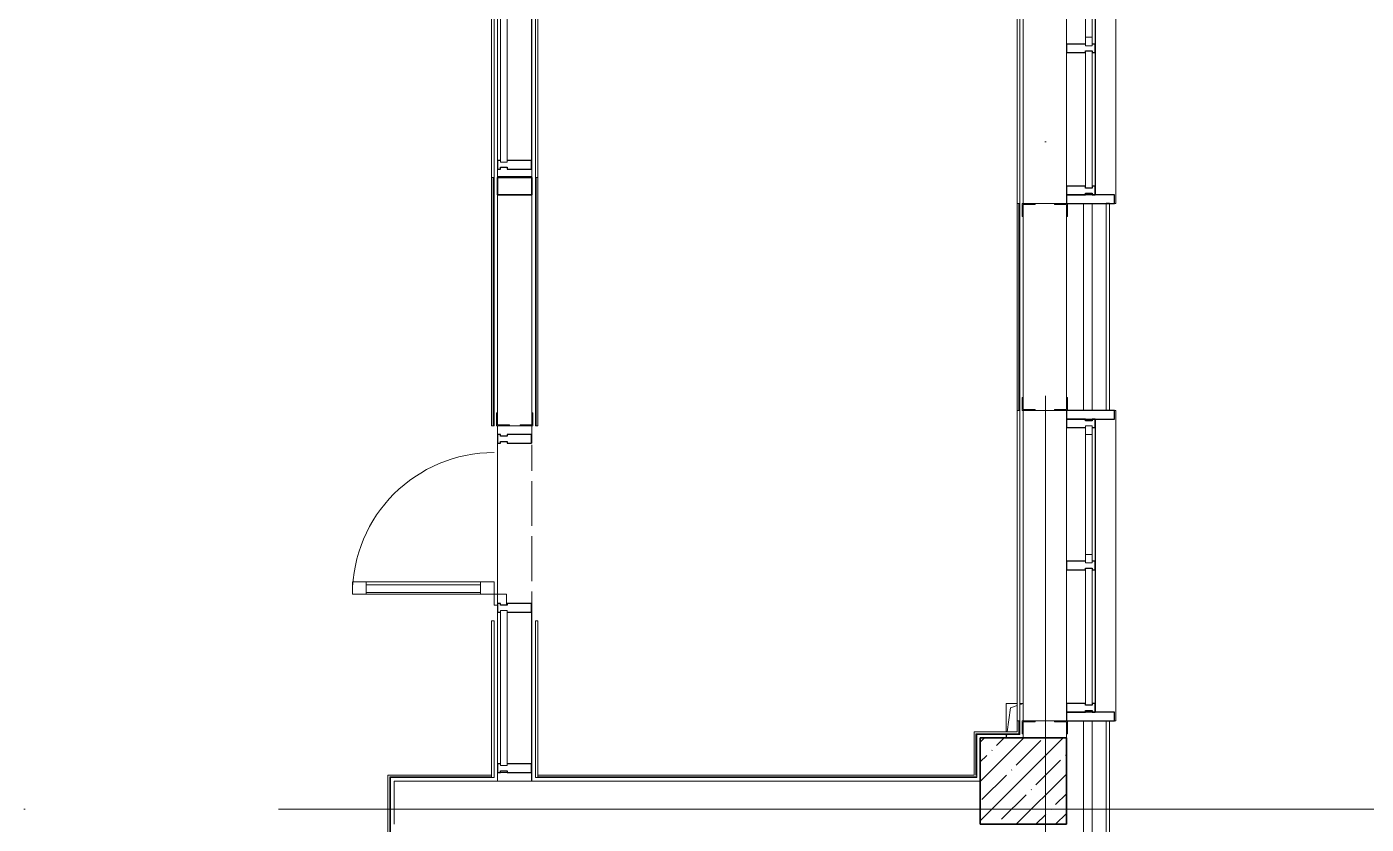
# Model space of a CAD drawing. Header units: millimetres. Extents: x 5993 to 95364, y 94667 to 143522.
# Drawn here: x 49574 to 50207, y 118590 to 118966 of the extents above; entities that cross this region are included whole.
import ezdxf

# ---------------------------------------------------------------- set-up
doc = ezdxf.new("R2010")
doc.units = ezdxf.units.MM
for name, pattern in [('200_ШТРИХ_ш1п0_6_', [160, 100, -60]), ('50_200_ШТРИХ_1Т_ш5_п1_п1_', [1400, 1000, -200, 0, -200]), ('Штрих короткий', [300, 150, -150])]:
    doc.linetypes.add(name, pattern=pattern)
for name, color, linetype, lineweight in [('0-2', 7, 'Continuous', 9), ('S-GRID-____-OTLN-1', 7, '50_200_ШТРИХ_1Т_ш5_п1_п1_', 9), ('Двери', 7, 'Continuous', 9), ('Импосты витража', 7, 'Continuous', 9), ('Импосты витража-1', 7, 'Continuous', 25), ('Каркас несущий', 7, 'Continuous', 9), ('Каркас_Импост', 7, 'Continuous', 13), ('Каркас_Импост-1', 7, 'Continuous', 9), ('Несущие колонны', 7, 'Continuous', 9), ('Несущие колонны-1', 7, 'Continuous', 35), ('Обобщенные модели', 7, 'Continuous', 9), ('Общие ребра', 7, 'Continuous', 9), ('Окна', 7, 'Continuous', 9), ('Остекление-1', 7, 'Continuous', 9), ('Перекрытия', 7, 'Continuous', 9), ('Перемычка-1', 7, 'Штрих короткий', 9), ('Перемычка_Пунктирные линии-1', 7, '200_ШТРИХ_ш1п0_6_', 9), ('Стены', 7, 'Continuous', 9), ('Стены-1', 7, 'Continuous', 13), ('Элементы узлов', 7, 'Continuous', 9)]:
    doc.layers.add(name, color=color, linetype=linetype, lineweight=lineweight)

# ---------------------------------------------------------------- blocks, each defined once
blk = doc.blocks.new('BSC_Колонна _Прямоугольная - 500х500-V124-АИ2_01_План напольных покрытий и плинтусов 1го этажа _Часть 1_')
at = {"layer": 'Несущие колонны'}
h = blk.add_hatch(dxfattribs=at)
h.set_pattern_fill('FP_157', color=256, style=0, pattern_type=2)
h.set_pattern_definition([(315, (-57250, 103350), (114.04925, 114.04925), []), (315, (-57250, 103235.95), (114.04925, 114.04925), [201.613, -40.323, 3.353, -36.97])])
h.paths.add_polyline_path([(-250, 250), (-250, -250), (250, -250), (250, 250), (-199.6, 250)], flags=0)
at = {"layer": 'Несущие колонны-1'}
for p, q in [((250, 250), (-250, 250)), ((-250, 250), (-250, -250)), ((250, -250), (250, 250)), ((-250, -250), (250, -250))]:
    blk.add_line(p, q, dxfattribs=at)
blk = doc.blocks.new('PNS_Панель прямоугольная2 - Нр_Стекло - 40мм-26243474-АИ2_01_План напольных покрытий и плинтусов 1го этажа _Часть 1_')
at = {"layer": 'Каркас_Импост'}
for p, q in [((-397.5, 0), (-397.5, 40)), ((-397.5, 40), (-347.5, 40)), ((-347.5, 40), (-347.5, 0)), ((397.5, 40), (347.5, 40)), ((347.5, 40), (347.5, 0)), ((397.5, 0), (397.5, 40)), ((-347.5, 0), (-397.5, 0)), ((347.5, 0), (397.5, 0))]:
    blk.add_line(p, q, dxfattribs=at)
at = {"layer": 'Каркас_Импост-1'}
for p, q in [((-347.5, 40), (347.5, 40)), ((-347.5, 0), (347.5, 0))]:
    blk.add_line(p, q, dxfattribs=at)
blk = doc.blocks.new('Прямоугольный импост - Импост структурный с накладкой - 150мм-25647633-АИ2_01_План напольных покрытий и плинтусов 1го этажа _Часть 1_')
at = {"layer": 'Импосты витража-1'}
for p, q in [((-25, 0), (-25, 17)), ((-25, 17), (25, 17)), ((-15, 0), (-25, 0)), ((-15, -40), (-15, 0)), ((25, 17), (25, 0)), ((-25, -150), (-25, -40)), ((-25, -40), (-15, -40)), ((25, -40), (25, -150)), ((25, -150), (-25, -150))]:
    blk.add_line(p, q, dxfattribs=at)
blk = doc.blocks.new('Прямоугольный импост - Импост структурный с накладкой - 150мм-25647642-АИ2_01_План напольных покрытий и плинтусов 1го этажа _Часть 1_')
at = {"layer": 'Импосты витража'}
for p, q in [((103600, 79475), (103600, 80250)), ((103767, 79475), (103767, 80250))]:
    blk.add_line(p, q, dxfattribs=at)
blk = doc.blocks.new('Прямоугольный импост - Импост структурный с накладкой - 150мм-V165-АИ2_01_План напольных покрытий и плинтусов 1го этажа _Часть 1_')
at = {"layer": 'Импосты витража-1'}
for p, q in [((-25, 0), (-25, 17)), ((-25, 17), (25, 17)), ((25, 0), (15, 0)), ((15, 0), (15, -40)), ((25, 17), (25, 0)), ((-25, -150), (-25, -40)), ((15, -40), (25, -40)), ((25, -40), (25, -150)), ((25, -150), (-25, -150))]:
    blk.add_line(p, q, dxfattribs=at)
blk = doc.blocks.new('PNS_Панель прямоугольная1 - Нр_Стекло - 40мм-25259299-АИ2_01_План напольных покрытий и плинтусов 1го этажа _Часть 1_')
at = {"layer": 'Остекление-1'}
for p, q in [((-387.5, 40), (387.5, 40)), ((-397.5, 0), (397.5, 0)), ((387.5, 0), (-387.5, 0))]:
    blk.add_line(p, q, dxfattribs=at)
blk = doc.blocks.new('Прямоугольный импост - Импост структурный с накладкой - 150мм-25647644-АИ2_01_План напольных покрытий и плинтусов 1го этажа _Часть 1_')
at = {"layer": 'Импосты витража-1'}
for p, q in [((-25, 0), (-25, 17)), ((-25, 17), (25, 17)), ((-15, 0), (-25, 0)), ((-15, -40), (-15, 0)), ((25, 0), (15, 0)), ((15, 0), (15, -40)), ((25, 17), (25, 0)), ((-25, -150), (-25, -40)), ((-25, -40), (-15, -40)), ((15, -40), (25, -40)), ((25, -40), (25, -150)), ((25, -150), (-25, -150))]:
    blk.add_line(p, q, dxfattribs=at)
blk = doc.blocks.new('Прямоугольный импост - Откос НВФ_50х280 мм-25993834-АИ2_01_План напольных покрытий и плинтусов 1го этажа _Часть 1_')
at = {"layer": 'Импосты витража-1'}
for p, q in [((-50, 130), (0, 130)), ((-50, -150), (-50, 130)), ((0, 130), (0, -144)), ((0, -150), (-50, -150))]:
    blk.add_line(p, q, dxfattribs=at)
blk = doc.blocks.new('Прямоугольный импост - Откос НВФ_50х280 мм-25993838-АИ2_01_План напольных покрытий и плинтусов 1го этажа _Часть 1_')
at = {"layer": 'Импосты витража-1'}
for p, q in [((0, 130), (-50, 130)), ((-50, 130), (-50, -150)), ((0, -144), (0, 130)), ((-50, -150), (0, -150))]:
    blk.add_line(p, q, dxfattribs=at)
blk = doc.blocks.new('Проем_Дверь_Прямоугольный - 1800х2700h_оконные проемы-25805030-АИ2_01_План напольных покрытий и плинтусов 1го этажа _Часть 1_')
at = {"layer": 'Перемычка-1'}
for p, q in [((900, 125), (-900, 125)), ((900, -125), (-900, -125))]:
    blk.add_line(p, q, dxfattribs=at)
blk = doc.blocks.new('PNS_Панель прямоугольная2 - Нр_Стекло - 40мм-29109226-АИ2_01_План напольных покрытий и плинтусов 1го этажа _Часть 1_')
at = {"layer": 'Остекление-1'}
for p, q in [((-460, 0), (-460, 40)), ((-460, 40), (460, 40)), ((460, 40), (460, 0)), ((-460, 0), (460, 0)), ((460, 0), (-460, 0))]:
    blk.add_line(p, q, dxfattribs=at)
blk = doc.blocks.new('Прямоугольный импост - Импост структурный с накладкой - 180мм-V182-АИ2_01_План напольных покрытий и плинтусов 1го этажа _Часть 1_')
at = {"layer": 'Импосты витража-1'}
for p, q in [((-25, 0), (-25, 17)), ((-25, 17), (25, 17)), ((25, 0), (15, 0)), ((15, 0), (15, -40)), ((25, 17), (25, 0)), ((-25, -180), (-25, -40)), ((15, -40), (25, -40)), ((25, -40), (25, -180)), ((25, -180), (-25, -180))]:
    blk.add_line(p, q, dxfattribs=at)
blk = doc.blocks.new('Прямоугольный импост - Импост структурный с накладкой - 180мм-29109184-АИ2_01_План напольных покрытий и плинтусов 1го этажа _Часть 1_')
at = {"layer": 'Импосты витража'}
for p, q in [((100300, 64600), (100300, 63700)), ((100497, 64600), (100497, 63700))]:
    blk.add_line(p, q, dxfattribs=at)
blk = doc.blocks.new('Дверь_СКБ_1ст_Витражная - Горячий цех-29110101-АИ2_01_План напольных покрытий и плинтусов 1го этажа _Часть 1_')
at = {"layer": 'Двери'}
blk.add_line((411, -858), (411, -36), dxfattribs=at)
blk.add_arc((411, -36), 822, 180, 270, dxfattribs=at)
at = {"layer": 'Элементы узлов'}
for p, q in [((475, 36), (411, 36)), ((411, 36), (411, -36)), ((475, 36), (411, 36)), ((411, 36), (411, -36)), ((339, -36), (411, -36)), ((339, -858), (339, -36)), ((339, -36), (339, -858)), ((411, -36), (339, -36)), ((411, -858), (411, -36)), ((411, -858), (411, -36)), ((411, -36), (475, -36)), ((411, -36), (475, -36)), ((475, -36), (475, -17)), ((475, -36), (475, -17)), ((411, -116), (339, -116)), ((357, -778), (357, -116)), ((401, -778), (401, -116)), ((411, -778), (339, -778)), ((411, -858), (339, -858)), ((339, -858), (411, -858))]:
    blk.add_line(p, q, dxfattribs=at)
blk = doc.blocks.new('PNS_Панель прямоугольная2 - Нр_Стекло - 40мм-29110134-АИ2_01_План напольных покрытий и плинтусов 1го этажа _Часть 1_')
at = {"layer": 'Остекление-1'}
for p, q in [((-450, 0), (-450, 40)), ((-450, 40), (450, 40)), ((450, 40), (450, 0)), ((-450, 0), (450, 0)), ((450, 0), (-450, 0))]:
    blk.add_line(p, q, dxfattribs=at)
blk = doc.blocks.new('Прямоугольный импост - Импост структурный с накладкой - 180мм-29109183-АИ2_01_План напольных покрытий и плинтусов 1го этажа _Часть 1_')
at = {"layer": 'Импосты витража'}
for p, q in [((100300, 65550), (100300, 65525)), ((100497, 65550), (100497, 65525))]:
    blk.add_line(p, q, dxfattribs=at)
blk = doc.blocks.new('Прямоугольный импост - Импост структурный с накладкой - 180мм-29110088-АИ2_01_План напольных покрытий и плинтусов 1го этажа _Часть 1_')
at = {"layer": 'Импосты витража-1'}
for p, q in [((-25, 0), (-25, 17)), ((-25, 17), (25, 17)), ((-15, 0), (-25, 0)), ((-15, -40), (-15, 0)), ((25, 0), (15, 0)), ((15, 0), (15, -40)), ((25, 17), (25, 0)), ((-25, -180), (-25, -40)), ((-25, -40), (-15, -40)), ((15, -40), (25, -40)), ((25, -40), (25, -180)), ((25, -180), (-25, -180))]:
    blk.add_line(p, q, dxfattribs=at)
blk = doc.blocks.new('Прямоугольный импост - Импост структурный с накладкой - 180мм-29110089-АИ2_01_План напольных покрытий и плинтусов 1го этажа _Часть 1_')
at = {"layer": 'Импосты витража-1'}
for p, q in [((-25, 0), (-25, 17)), ((-25, 17), (25, 17)), ((-15, 0), (-25, 0)), ((-15, -40), (-15, 0)), ((25, 17), (25, 0)), ((-25, -180), (-25, -40)), ((-25, -40), (-15, -40)), ((25, -40), (25, -180)), ((25, -180), (-25, -180))]:
    blk.add_line(p, q, dxfattribs=at)
blk = doc.blocks.new('Прямоугольный импост - Импост структурный с накладкой - 180мм-35230756-АИ2_01_План напольных покрытий и плинтусов 1го этажа _Часть 1_')
at = {"layer": 'Импосты витража-1'}
for p, q in [((-25, 0), (-25, 17)), ((-25, 17), (25, 17)), ((25, 0), (15, 0)), ((15, 0), (15, -40)), ((25, 17), (25, 0)), ((-25, -180), (-25, -40)), ((15, -40), (25, -40)), ((25, -40), (25, -180)), ((25, -180), (-25, -180))]:
    blk.add_line(p, q, dxfattribs=at)
blk = doc.blocks.new('Прямоугольный импост - Импост структурный с накладкой - 180мм-29110094-АИ2_01_План напольных покрытий и плинтусов 1го этажа _Часть 1_')
at = {"layer": 'Импосты витража'}
for p, q in [((100300, 58205), (100300, 57350)), ((100497, 58205), (100497, 57350))]:
    blk.add_line(p, q, dxfattribs=at)
blk = doc.blocks.new('Фахверк_СКБ_Уголок - 250_2700-27497298-АИ2_01_План напольных покрытий и плинтусов 1го этажа _Часть 1_')
at = {"layer": 'Обобщенные модели'}
for p, q in [((200, 181), (125, 181)), ((125, 181), (125, 106)), ((131, 106), (131, 175)), ((131, 175), (200, 175)), ((200, 175), (200, 181)), ((125, 106), (131, 106)), ((131, -6), (125, -6)), ((125, -6), (125, -81)), ((131, -75), (131, -6)), ((200, -75), (131, -75)), ((200, -81), (200, -75)), ((125, -81), (200, -81))]:
    blk.add_line(p, q, dxfattribs=at)
blk = doc.blocks.new('Фахверк_СКБ_Уголок - 250_2700_1-27501432-АИ2_01_План напольных покрытий и плинтусов 1го этажа _Часть 1_')
at = {"layer": 'Обобщенные модели'}
for p, q in [((200, 181), (125, 181)), ((125, 181), (125, 106)), ((131, 106), (131, 175)), ((131, 175), (200, 175)), ((200, 175), (200, 181)), ((125, 106), (131, 106)), ((131, -6), (125, -6)), ((125, -6), (125, -81)), ((131, -75), (131, -6)), ((200, -75), (131, -75)), ((200, -81), (200, -75)), ((125, -81), (200, -81))]:
    blk.add_line(p, q, dxfattribs=at)
blk = doc.blocks.new('Фахверк_СКБ_Уголок - 200_4010-27904286-АИ2_01_План напольных покрытий и плинтусов 1го этажа _Часть 1_')
at = {"layer": 'Обобщенные модели'}
for p, q in [((200, 156), (125, 156)), ((125, 156), (125, 81)), ((200, 150), (200, 156)), ((125, 81), (131, 81)), ((131, 81), (131, 150)), ((131, 150), (200, 150)), ((131, 19), (125, 19)), ((125, 19), (125, -56)), ((131, -50), (131, 19)), ((125, -56), (200, -56)), ((200, -50), (131, -50)), ((200, -56), (200, -50))]:
    blk.add_line(p, q, dxfattribs=at)
blk = doc.blocks.new('ПР_Уголок - ПР_Уголок-37035711-АИ2_01_План напольных покрытий и плинтусов 1го этажа _Часть 1_')
at = {"layer": 'Каркас несущий'}
for p, q in [((0, 6), (0, 50)), ((0, 0), (0, 6)), ((0, 6), (200, 6)), ((197, 75), (200, 75)), ((200, 75), (200, 6)), ((200, 6), (200, 0))]:
    blk.add_line(p, q, dxfattribs=at)
blk = doc.blocks.new('AR_Отверстие прямоугольное _в плите_ - AR_Отверстие прямоугольное _в плите_-V269-АИ2_01_План напольных покрытий и плинтусов 1го этажа _Часть 1_')
at = {"layer": 'Обобщенные модели'}
for p, q in [((13.7, 100), (-50, 100)), ((-50, 100), (-50, -65)), ((-25, 75), (13.7, 87.9)), ((48.7, 100), (28.7, 100)), ((28.7, 92.9), (48.7, 99.6)), ((-45, -65), (-25, 75)), ((-50, -80), (-50, -100)), ((-50, -100), (-47.1, -80))]:
    blk.add_line(p, q, dxfattribs=at)
blk = doc.blocks.new('Отлив_СКБ - Отлив витража_120_НВФ-31885687-АИ2_01_План напольных покрытий и плинтусов 1го этажа _Часть 1_')
at = {"layer": 'Окна'}
for p, q in [((1750, -2), (50, -2)), ((0, -120), (0, -113)), ((0, -120), (1800, -120)), ((1800, -113), (1800, -120))]:
    blk.add_line(p, q, dxfattribs=at)
blk = doc.blocks.new('Проем_Дверь_Прямоугольный - 2060х3100h_витражные проемы-35229971-АИ2_01_План напольных покрытий и плинтусов 1го этажа _Часть 1_')
at = {"layer": 'Перемычка-1'}
for p, q in [((1030, 100), (-1030, 100)), ((1030, -100), (-1030, -100))]:
    blk.add_line(p, q, dxfattribs=at)
blk = doc.blocks.new('АР_Перемычка - АР_Перемычка-35230015-АИ2_01_План напольных покрытий и плинтусов 1го этажа _Часть 1_')
at = {"layer": 'Обобщенные модели'}
blk.add_line((0, -100), (9, -100), dxfattribs=at)
at = {"layer": 'Перемычка_Пунктирные линии-1'}
for p, q in [((0, 100), (2060, 100)), ((2060, 100), (2060, -100)), ((0, -31), (0, 31)), ((0, -100), (2060, -100))]:
    blk.add_line(p, q, dxfattribs=at)
blk = doc.blocks.new('Проем_Дверь_Прямоугольный - 6800х2300h_витражные проемы-35273744-АИ2_01_План напольных покрытий и плинтусов 1го этажа _Часть 1_')
at = {"layer": 'Перемычка-1'}
for p, q in [((3400, 100), (-3400, 100)), ((3400, -100), (-3400, -100))]:
    blk.add_line(p, q, dxfattribs=at)
blk = doc.blocks.new('BSC_Колонна _Прямоугольная1 - 200х100 _металл_-35572301-АИ2_01_План напольных покрытий и плинтусов 1го этажа _Часть 1_')
at = {"layer": 'Несущие колонны-1'}
for p, q in [((100, 50), (-100, 50)), ((-100, 50), (-100, -50)), ((100, -50), (100, 50)), ((-100, -50), (100, -50))]:
    blk.add_line(p, q, dxfattribs=at)

msp = doc.modelspace()

# ---------------------------------------------------------------- linework, layer by layer
at = {"layer": 'S-GRID-____-OTLN-1', "color": 251, "ltscale": 0.6, "true_color": 0x636466}
for p, q in [((50055.33, 117351.98), (50055.33, 121495.1)), ((50293.31, 118597.07), (41443.97, 118597.07))]:
    msp.add_line(p, q, dxfattribs=at)
at = {"layer": 'Общие ребра'}
for p, q in [((49794.6, 118895.15), (49794.6, 118777.94)), ((49814.95, 118895.15), (49814.95, 118777.94)), ((50042.86, 118785.27), (50042.86, 118882.94)), ((50073.38, 118882.94), (50073.38, 118785.27)), ((50077.45, 118882.94), (50077.45, 118785.27)), ((50065.24, 118791.37), (50065.24, 118876.84)), ((50065.24, 118876.84), (50065.24, 118791.37)), ((50042.86, 118632.65), (50042.86, 118638.75)), ((50073.38, 118638.75), (50073.38, 118264.33)), ((50077.45, 118638.75), (50077.45, 118264.33)), ((50022.51, 118632.65), (50042.05, 118632.65)), ((50022.51, 118632.24), (50022.51, 118632.65)), ((50022.51, 118613.11), (50022.51, 118632.24)), ((50042.86, 118632.65), (50042.05, 118632.65)), ((50065.24, 118630.61), (50065.24, 118632.65)), ((50065.24, 118632.65), (50065.24, 118630.61)), ((50022.51, 118613.11), (50022.92, 118613.11)), ((49793.79, 118612.3), (49745.77, 118612.3)), ((49745.77, 118611.89), (49745.77, 118612.3)), ((49745.77, 118519.51), (49745.77, 118611.89)), ((49815.77, 118612.3), (50022.92, 118612.3))]:
    msp.add_line(p, q, dxfattribs=at)
at = {"layer": 'Перекрытия'}
for p, q in [((49796.64, 118773.87), (49796.64, 118777.94)), ((49796.64, 118694.1), (49796.64, 118769.8)), ((49796.64, 118610.27), (49796.64, 118614.34)), ((49812.67, 118614.34), (49812.67, 118610.27))]:
    msp.add_line(p, q, dxfattribs=at)
at = {"layer": 'Стены'}
for p, q in [((49793.79, 118895.15), (49793.79, 119448.64)), ((49795.01, 119448.64), (49795.01, 118895.15)), ((49812.92, 119282.59), (49812.92, 118901.25)), ((49814.55, 118895.15), (49814.55, 119282.59)), ((49815.77, 119282.59), (49815.77, 118895.15)), ((50042.05, 118882.94), (50042.05, 119029.45)), ((50043.27, 119029.45), (50043.27, 118882.94)), ((50044.89, 118882.94), (50044.89, 119029.45)), ((50042.05, 118638.75), (50042.05, 118785.27)), ((50043.27, 118785.27), (50043.27, 118638.75)), ((50044.89, 118638.75), (50044.89, 118785.27)), ((49793.79, 118685.96), (49795.01, 118685.96)), ((49793.79, 118613.11), (49793.79, 118685.96)), ((49795.01, 118685.96), (49795.01, 118611.89)), ((49812.92, 118685.96), (49812.67, 118685.96)), ((49812.92, 118685.96), (49812.92, 118614.34)), ((49814.55, 118685.96), (49815.77, 118685.96)), ((49814.55, 118611.89), (49814.55, 118685.96)), ((49815.77, 118685.96), (49815.77, 118613.11)), ((49801.28, 118614.34), (49798.02, 118614.34)), ((49812.92, 118614.34), (49812.67, 118614.34)), ((49793.79, 118611.89), (49795.01, 118611.89)), ((49814.55, 118611.89), (49815.77, 118611.89))]:
    msp.add_line(p, q, dxfattribs=at)
at = {"layer": 'Стены-1'}
for p, q in [((49795.01, 118895.15), (49793.79, 118895.15)), ((49793.79, 118895.15), (49793.79, 118777.94)), ((49795.01, 118777.94), (49795.01, 118895.15)), ((49815.77, 118895.15), (49814.55, 118895.15)), ((49814.55, 118895.15), (49814.55, 118777.94)), ((49815.77, 118777.94), (49815.77, 118895.15)), ((49796.64, 118887.01), (49796.64, 118784.04)), ((49812.92, 118784.04), (49812.92, 118887.01)), ((50042.05, 118882.94), (50042.05, 118785.27)), ((50043.27, 118882.94), (50042.05, 118882.94)), ((50043.27, 118785.27), (50043.27, 118882.94)), ((50059.63, 118882.94), (50050.51, 118882.94)), ((50083.96, 118882.94), (50065.73, 118882.94)), ((50085.59, 118883.06), (50083.96, 118883.06)), ((50083.96, 118883.06), (50083.96, 118785.27)), ((50083.96, 118785.27), (50083.96, 118882.94)), ((50085.59, 118785.27), (50085.59, 118883.06)), ((50044.89, 118876.84), (50044.89, 118791.37)), ((50042.05, 118785.27), (50043.27, 118785.27)), ((50050.51, 118785.27), (50059.63, 118785.27)), ((50065.73, 118785.27), (50083.96, 118785.27)), ((50083.96, 118785.27), (50085.59, 118785.27)), ((49793.79, 118777.94), (49795.01, 118777.94)), ((49802.25, 118777.94), (49807.3, 118777.94)), ((49814.55, 118777.94), (49815.77, 118777.94)), ((50042.05, 118638.75), (50042.05, 118633.46)), ((50043.27, 118638.75), (50042.05, 118638.75)), ((50043.27, 118632.24), (50043.27, 118638.75)), ((50059.63, 118638.75), (50050.51, 118638.75)), ((50083.96, 118638.75), (50065.73, 118638.75)), ((50083.96, 118264.33), (50083.96, 118638.75)), ((50085.59, 118638.75), (50083.96, 118638.75)), ((50083.96, 118638.75), (50083.96, 118264.33)), ((50085.59, 118264.33), (50085.59, 118638.75)), ((50042.05, 118633.46), (50021.7, 118633.46)), ((50021.7, 118633.46), (50021.7, 118632.65)), ((50021.7, 118632.65), (50021.7, 118632.24)), ((50021.7, 118632.24), (50021.7, 118613.11)), ((50022.92, 118632.24), (50042.05, 118632.24)), ((50022.92, 118613.11), (50022.92, 118632.24)), ((50042.05, 118632.24), (50042.86, 118632.24)), ((50042.86, 118632.24), (50043.27, 118632.24)), ((50044.89, 118632.65), (50044.89, 118630.61)), ((49793.79, 118613.11), (49744.95, 118613.11)), ((49744.95, 118613.11), (49744.95, 118612.3)), ((49793.79, 118611.89), (49793.79, 118613.11)), ((50021.7, 118613.11), (49815.77, 118613.11)), ((49815.77, 118613.11), (49815.77, 118611.89)), ((50022.92, 118611.89), (50022.92, 118613.11)), ((49744.95, 118612.3), (49744.95, 118611.89)), ((49744.95, 118611.89), (49744.95, 118519.51)), ((49746.17, 118611.89), (49793.79, 118611.89)), ((49746.17, 118519.51), (49746.17, 118611.89)), ((50024.55, 118610.27), (49747.8, 118610.27)), ((49747.8, 118610.27), (49747.8, 118589.92)), ((49815.77, 118611.89), (50022.92, 118611.89))]:
    msp.add_line(p, q, dxfattribs=at)

# ---------------------------------------------------------------- block references
at = {"layer": '0-2', "xscale": 0.08139549610658335, "yscale": 0.08139549610658335, "zscale": 0.08139549610658335}
for name, p, rotation in [('Проем_Дверь_Прямоугольный - 6800х2300h_витражные проемы-35273744-АИ2_01_План напольных покрытий и плинтусов 1го этажа _Часть 1_', (49804.78, 119171.89), 269.9999999999998), ('Проем_Дверь_Прямоугольный - 1800х2700h_оконные проемы-25805030-АИ2_01_План напольных покрытий и плинтусов 1го этажа _Часть 1_', (50055.07, 118956.2), 89.99999999999993), ('Отлив_СКБ - Отлив витража_120_НВФ-31885687-АИ2_01_План напольных покрытий и плинтусов 1го этажа _Часть 1_', (50078.84, 118882.94), 90), ('PNS_Панель прямоугольная2 - Нр_Стекло - 40мм-26243474-АИ2_01_План напольных покрытий и плинтусов 1го этажа _Часть 1_', (50077.45, 118989.77), 89.9999999999975), ('PNS_Панель прямоугольная2 - Нр_Стекло - 40мм-29109226-АИ2_01_План напольных покрытий и плинтусов 1го этажа _Часть 1_', (49798.02, 118939.92), 269.9999999999997), ('PNS_Панель прямоугольная1 - Нр_Стекло - 40мм-25259299-АИ2_01_План напольных покрытий и плинтусов 1го этажа _Часть 1_', (50077.45, 118922.62), 89.9999999999975), ('Прямоугольный импост - Откос НВФ_50х280 мм-25993838-АИ2_01_План напольных покрытий и плинтусов 1го этажа _Часть 1_', (50077.45, 118882.94), 269.9999999999975), ('Фахверк_СКБ_Уголок - 250_2700-27497298-АИ2_01_План напольных покрытий и плинтусов 1го этажа _Часть 1_', (50051, 118893.11), 269.9999999999999), ('Фахверк_СКБ_Уголок - 250_2700-27497298-АИ2_01_План напольных покрытий и плинтусов 1го этажа _Часть 1_', (50059.14, 118775.09), 89.99999999999993), ('Фахверк_СКБ_Уголок - 200_4010-27904286-АИ2_01_План напольных покрытий и плинтусов 1го этажа _Часть 1_', (49808.85, 118767.77), 89.99999999999984), ('Проем_Дверь_Прямоугольный - 1800х2700h_оконные проемы-25805030-АИ2_01_План напольных покрытий и плинтусов 1го этажа _Часть 1_', (50055.07, 118712.01), 269.9999999999999), ('Отлив_СКБ - Отлив витража_120_НВФ-31885687-АИ2_01_План напольных покрытий и плинтусов 1го этажа _Часть 1_', (50078.84, 118638.75), 90), ('Проем_Дверь_Прямоугольный - 2060х3100h_витражные проемы-35229971-АИ2_01_План напольных покрытий и плинтусов 1го этажа _Часть 1_', (49804.78, 118694.1), 269.9999999999998), ('АР_Перемычка - АР_Перемычка-35230015-АИ2_01_План напольных покрытий и плинтусов 1го этажа _Часть 1_', (49804.78, 118777.94), 269.9999999999998), ('PNS_Панель прямоугольная2 - Нр_Стекло - 40мм-26243474-АИ2_01_План напольных покрытий и плинтусов 1го этажа _Часть 1_', (50077.45, 118745.59), 89.9999999999975), ('Дверь_СКБ_1ст_Витражная - Горячий цех-29110101-АИ2_01_План напольных покрытий и плинтусов 1го этажа _Часть 1_', (49798.02, 118731.95), 270), ('PNS_Панель прямоугольная1 - Нр_Стекло - 40мм-25259299-АИ2_01_План напольных покрытий и плинтусов 1го этажа _Часть 1_', (50077.45, 118678.43), 89.9999999999975), ('PNS_Панель прямоугольная2 - Нр_Стекло - 40мм-29110134-АИ2_01_План напольных покрытий и плинтусов 1го этажа _Часть 1_', (49798.02, 118654.22), 270), ('Фахверк_СКБ_Уголок - 250_2700_1-27501432-АИ2_01_План напольных покрытий и плинтусов 1го этажа _Часть 1_', (50051, 118648.93), 269.9999999999999), ('Прямоугольный импост - Откос НВФ_50х280 мм-25993838-АИ2_01_План напольных покрытий и плинтусов 1го этажа _Часть 1_', (50077.45, 118638.75), 269.9999999999975), ('BSC_Колонна _Прямоугольная - 500х500-V124-АИ2_01_План напольных покрытий и плинтусов 1го этажа _Часть 1_', (50044.89, 118610.27), 89.9999999999999)]:
    msp.add_blockref(name, p, dxfattribs=dict(at, rotation=rotation))
for name, p in [('Прямоугольный импост - Импост структурный с накладкой - 150мм-25647642-АИ2_01_План напольных покрытий и плинтусов 1го этажа _Часть 1_', (41632.67, 112489.32)), ('Прямоугольный импост - Импост структурный с накладкой - 180мм-29109184-АИ2_01_План напольных покрытий и плинтусов 1го этажа _Часть 1_', (41632.67, 113718.4)), ('Прямоугольный импост - Импост структурный с накладкой - 150мм-25647642-АИ2_01_План напольных покрытий и плинтусов 1го этажа _Часть 1_', (41632.67, 112422.17)), ('ПР_Уголок - ПР_Уголок-37035711-АИ2_01_План напольных покрытий и плинтусов 1го этажа _Часть 1_', (49796.64, 118895.15)), ('BSC_Колонна _Прямоугольная1 - 200х100 _металл_-35572301-АИ2_01_План напольных покрытий и плинтусов 1го этажа _Часть 1_', (49804.78, 118891.08)), ('Прямоугольный импост - Импост структурный с накладкой - 150мм-25647642-АИ2_01_План напольных покрытий и плинтусов 1го этажа _Часть 1_', (41632.67, 112245.14)), ('Прямоугольный импост - Импост структурный с накладкой - 150мм-25647642-АИ2_01_План напольных покрытий и плинтусов 1го этажа _Часть 1_', (41632.67, 112177.99)), ('Прямоугольный импост - Импост структурный с накладкой - 180мм-29109183-АИ2_01_План напольных покрытий и плинтусов 1го этажа _Часть 1_', (41632.67, 113354.56)), ('Прямоугольный импост - Импост структурный с накладкой - 180мм-29110094-АИ2_01_План напольных покрытий и плинтусов 1го этажа _Часть 1_', (41632.67, 113950.37)), ('AR_Отверстие прямоугольное _в плите_ - AR_Отверстие прямоугольное _в плите_-V269-АИ2_01_План напольных покрытий и плинтусов 1го этажа _Часть 1_', (50040.93, 118638.75))]:
    msp.add_blockref(name, p, dxfattribs=at)
at = {"layer": '0-2', "extrusion": (0, 0, -1), "xscale": 0.08139549610658335, "yscale": 0.08139549610658335, "zscale": 0.08139549610658335}
for name, p, rotation in [('Прямоугольный импост - Импост структурный с накладкой - 150мм-25647633-АИ2_01_План напольных покрытий и плинтусов 1го этажа _Часть 1_', (-50077.45, 118956.2), 90.0000000000025), ('Прямоугольный импост - Импост структурный с накладкой - 180мм-V182-АИ2_01_План напольных покрытий и плинтусов 1го этажа _Часть 1_', (-49798.02, 118901.25), 270.0000000000002), ('Прямоугольный импост - Импост структурный с накладкой - 150мм-25647644-АИ2_01_План напольных покрытий и плинтусов 1го этажа _Часть 1_', (-50077.45, 118889.04), 90.0000000000025), ('Прямоугольный импост - Откос НВФ_50х280 мм-25993834-АИ2_01_План напольных покрытий и плинтусов 1го этажа _Часть 1_', (-50077.45, 118785.27), 90.0000000000025), ('Прямоугольный импост - Импост структурный с накладкой - 150мм-V165-АИ2_01_План напольных покрытий и плинтусов 1го этажа _Часть 1_', (-50077.45, 118779.16), 90.0000000000025), ('Прямоугольный импост - Импост структурный с накладкой - 180мм-29110088-АИ2_01_План напольных покрытий и плинтусов 1го этажа _Часть 1_', (-49798.02, 118771.84), 270), ('Прямоугольный импост - Импост структурный с накладкой - 150мм-25647633-АИ2_01_План напольных покрытий и плинтусов 1го этажа _Часть 1_', (-50077.45, 118712.01), 90.0000000000025), ('Прямоугольный импост - Импост структурный с накладкой - 180мм-29110089-АИ2_01_План напольных покрытий и плинтусов 1го этажа _Часть 1_', (-49798.02, 118692.07), 270), ('Прямоугольный импост - Импост структурный с накладкой - 150мм-25647644-АИ2_01_План напольных покрытий и плинтусов 1го этажа _Часть 1_', (-50077.45, 118644.86), 90.0000000000025), ('Прямоугольный импост - Импост структурный с накладкой - 180мм-35230756-АИ2_01_План напольных покрытий и плинтусов 1го этажа _Часть 1_', (-49798.02, 118616.37), 270)]:
    msp.add_blockref(name, p, dxfattribs=dict(at, rotation=rotation))

doc.saveas('drawing.dxf')
